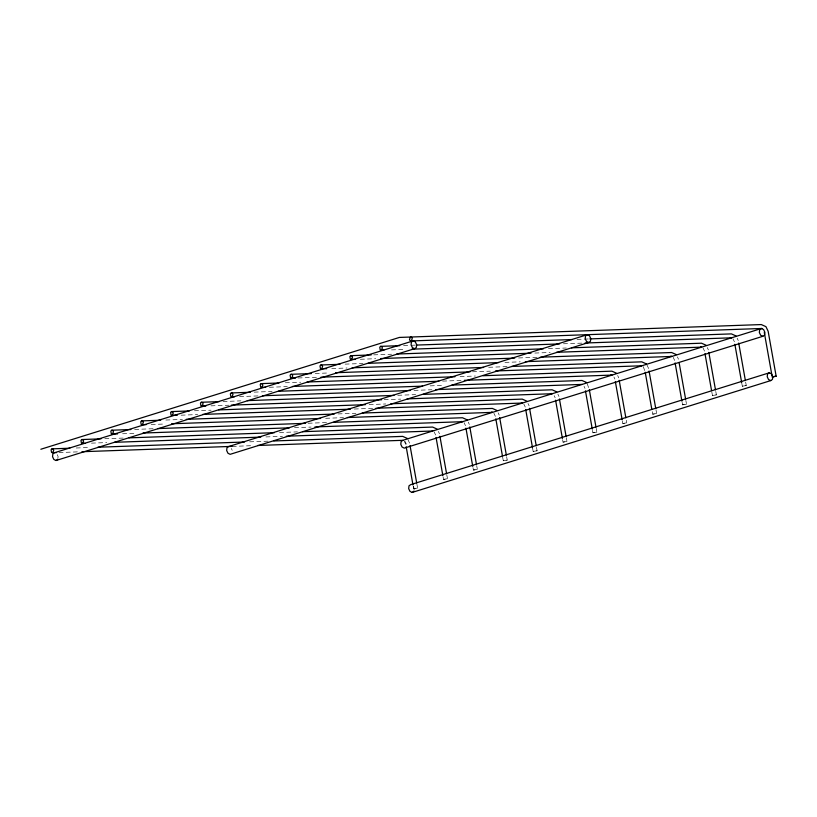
<?xml version="1.0" encoding="UTF-8"?>
<svg xmlns="http://www.w3.org/2000/svg" width="817" height="817" viewBox="0 0 817 817"><rect width="100%" height="100%" fill="white"/><g stroke="black" fill="none" stroke-linecap="round" stroke-linejoin="round"><path stroke-width="0.61" stroke-dasharray="4.08 3.06" d="M57.884 458.368L58.099 456.509L57.231 454.681M414.015 490.292L414.229 488.423L412.932 485.696M413.208 486.258L413.647 488.719L417.599 488.035L416.925 484.287M417.599 488.035L413.647 488.719M443.09 476.934L443.529 479.405L447.471 478.711L446.807 474.963M447.471 478.711L443.529 479.405M472.972 467.62L473.411 470.081L477.353 469.397L476.689 465.649M477.353 469.397L473.411 470.081M502.629 457.06L503.292 460.768L507.234 460.073L506.571 456.335M507.234 460.073L503.292 460.768M532.51 447.747L533.164 451.444L537.116 450.759L536.442 447.011M537.116 450.759L533.164 451.444M562.607 439.658L563.046 442.13L566.998 441.446L566.324 437.698M566.998 441.446L563.046 442.13M592.488 430.345L592.928 432.806L596.87 432.122L596.206 428.374M596.87 432.122L592.928 432.806M622.37 421.021L622.809 423.492L626.751 422.808L626.312 420.306M626.751 422.808L622.809 423.492M652.252 411.707L652.691 414.168L656.633 413.484L655.969 409.736M656.633 413.484L652.691 414.168M682.124 402.383L682.563 404.854L686.515 404.17L685.841 400.422M686.515 404.17L682.563 404.854M711.791 391.833L712.444 395.54L716.386 394.846L715.723 391.098M716.386 394.846L712.444 395.54M741.662 382.519L742.326 386.216L746.268 385.532L745.604 381.784M746.268 385.532L742.326 386.216M403.598 345.54L409.971 345.305M411.247 345.264L415.077 345.131M577.068 339.372L588.546 338.963M391.527 349.901L405.528 349.4M563.444 343.783L582.541 343.109M373.716 354.854L391.578 354.221M548.462 348.645L566.314 348.011M360.368 359.266L375.657 358.714M534.839 353.056L550.117 352.515M345.111 364.127L362.973 363.494M518.581 357.958L537.709 357.284M331.763 368.538L347.041 367.997M504.957 362.38L520.235 361.839M315.239 373.451L329.261 372.95M488.699 367.282L507.837 366.598M298.062 377.985L317.17 377.311M472.532 371.786L490.363 371.153M285.358 382.764L300.656 382.223M460.094 376.555L475.402 376.014M269.457 387.258L287.288 386.625M442.651 381.11L461.758 380.426M254.199 392.129L272.061 391.496M430.222 385.869L444.244 385.369M239.575 396.582L258.683 395.898M414.045 390.383L431.876 389.75M223.041 401.494L240.903 400.861M397.787 395.285L415.649 394.642M210.97 405.855L228.801 405.222M384.164 399.697L400.718 399.115M194.446 410.767L211.021 410.175M369.182 404.558L385.767 403.966M181.088 415.169L197.653 414.587M354.282 409.021L373.389 408.337M165.841 420.04L182.416 419.448M338.024 413.923L355.885 413.279M151.216 424.493L165.218 423.992M325.677 418.294L343.508 417.661M134.682 429.405L153.81 428.721M308.152 423.237L327.28 422.552M122.611 433.766L136.613 433.265M294.528 427.659L311.083 427.066M104.801 438.719L123.939 438.045M279.547 432.51L297.398 431.876M91.453 443.131L106.741 442.589M265.923 436.932L282.478 436.339M76.195 447.992L90.227 447.491M249.665 441.834L268.793 441.149M59.028 452.536L78.126 451.862M232.222 446.378L252.596 445.653M737.159 338.258L738.262 340.566M732.951 338.749L734.412 341.802M707.287 347.582L708.38 349.88M703.08 348.062L704.53 351.126M677.405 356.896L678.498 359.204M673.198 357.386L674.658 360.44M646.972 365.066L648.627 368.518M643.316 366.7L645.216 372.225M617.642 375.534L618.745 377.842M613.924 377.035L614.895 379.078M587.219 383.704L589.312 389.658M584.043 386.359L585.013 388.392M557.888 394.172L558.981 396.48M554.161 395.673L555.141 397.716M528.007 403.496L529.11 405.794M523.799 403.976L525.26 407.029M498.125 412.81L499.228 415.118M493.917 413.3L495.378 416.353M468.243 422.134L469.346 424.432M464.036 422.614L465.496 425.667M438.361 431.447L439.464 433.756M434.164 431.938L435.614 434.991M407.938 439.617L409.583 443.069M405.038 441.394L406.345 444.131M404.282 441.251L405.743 444.305M231.354 448.492L232.222 450.32"/><path stroke-width="1.23" d="M69.823 448.216L51.961 448.86L51.073 449.738L51.573 452.506L56.485 452.628M52.656 452.761L53.718 450.371L53.054 449.115L51.961 448.86M100.971 438.862L81.843 439.536L80.954 440.414L81.445 443.182L85.091 443.355M82.537 443.447L83.589 441.057L82.936 439.801L81.843 439.536M130.853 429.538L111.725 430.222L110.836 431.1L111.326 433.868L117.515 433.95M112.419 434.123L113.471 431.733L112.817 430.477L111.725 430.222M160.735 420.224L141.607 420.898L140.718 421.776L141.208 424.544L146.12 424.677M142.301 424.809L143.353 422.42L142.699 421.163L141.607 420.898M189.34 410.951L171.478 411.584L170.59 412.462L171.09 415.23L177.269 415.312M172.183 415.485L173.235 413.096L172.571 411.85L171.478 411.584M219.222 401.627L201.36 402.26L200.471 403.149L200.962 405.906L205.874 406.039M202.054 406.172L203.106 403.782L202.453 402.526L201.36 402.26M250.37 392.262L231.242 392.946L230.353 393.825L230.843 396.592L234.489 396.766M231.936 396.858L232.988 394.458L232.334 393.212L231.242 392.946M278.975 382.989L261.123 383.622L260.235 384.511L260.725 387.268L265.637 387.401M261.818 387.534L262.87 385.144L262.216 383.888L261.123 383.622M311.41 373.583L291.005 374.309L290.117 375.187L290.607 377.954L295.519 378.077M291.7 378.22L292.752 375.82L292.088 374.574L291.005 374.309M340.015 364.311L320.877 364.985L319.988 365.873L320.489 368.63L326.667 368.712M321.571 368.896L322.633 366.506L321.969 365.25L320.877 364.985M371.163 354.946L350.759 355.671L349.87 356.549L350.36 359.317L355.272 359.439M351.453 359.582L352.505 357.192L351.851 355.936L350.759 355.671M399.768 345.673L380.64 346.347L379.752 347.235L380.242 349.993L383.878 350.166M381.335 350.258L382.387 347.868L381.733 346.612L380.64 346.347M411.217 340.944L412.268 338.555L411.615 337.298L410.522 337.033L409.47 339.423L410.124 340.679L411.217 340.944L762.118 328.465M56.016 460.512L414.576 348.685L416.333 347.47L416.65 344.682L415.353 341.945L413.177 340.873L54.627 452.689L52.86 453.905L52.543 456.703L53.851 459.44L56.016 460.512L57.782 459.297M413.177 340.873L411.421 342.088L411.094 344.876L412.401 347.613L414.576 348.685M402.873 440.312L401.106 441.527L400.79 444.325L402.097 447.062L404.262 448.135L762.812 336.308L764.579 335.093L764.896 332.305L763.589 329.568L761.424 328.495L402.873 440.312L257.692 445.479M587.3 334.684L585.544 335.899L585.217 338.687L586.524 341.424L588.689 342.497L590.456 341.281L590.773 338.493L589.466 335.756L587.3 334.684L228.75 446.501L226.983 447.716L226.666 450.514L227.974 453.251L230.139 454.323L588.689 342.497M412.156 492.437L770.707 380.61L772.463 379.394L772.79 376.606L771.483 373.869L769.318 372.797L410.757 484.614L409 485.829L408.674 488.627L409.981 491.364L412.156 492.437L413.913 491.221M761.424 328.495L759.657 329.711L759.34 332.499L760.647 335.236L762.812 336.308M769.318 372.797L767.551 374.012L767.234 376.8L768.542 379.537L770.707 380.61M776.15 376.208L772.208 376.903L776.15 376.208L768.143 331.242L765.938 326.647L761.281 324.563L399.401 337.431L40.85 449.248M416.353 345.08L571.961 339.555M589.823 338.912L731.399 333.887L736.066 335.961M411.901 349.176L559.625 343.926M585.095 343.017L731.542 337.809L730.531 337.544M396.674 354.037L543.356 348.828M571.42 347.828L701.517 343.201L706.184 345.274M380.742 358.54L531.019 353.199M556.489 352.29L701.66 347.133L700.649 346.868M368.069 363.31L514.751 358.101M540.262 357.192L671.635 352.525L676.302 354.598M352.137 367.813L498.595 362.605M525.331 361.655L671.788 356.447L670.767 356.181M335.644 372.715L483.603 367.466M511.656 366.465L641.764 361.839L646.421 363.912M320.989 377.178L469.979 371.878M495.449 370.969L641.907 365.771L640.896 365.505M307.039 381.999L454.998 376.739M483.051 375.738L611.882 371.163L616.539 373.236M292.384 386.451L438.831 381.243M464.301 380.334L612.025 375.085L611.014 374.819M278.434 391.272L422.563 386.145M451.903 385.103L582 380.477L586.667 382.55M262.502 395.765L410.226 390.516M435.696 389.607L582.143 384.409M247.275 400.626L393.957 395.418M423.298 394.376L552.118 389.791L556.786 391.874M231.344 405.13L381.621 399.789M407.091 398.88L552.261 393.723L551.25 393.457M218.68 409.899L365.352 404.691M390.863 403.782L522.247 399.115L526.904 401.188M202.739 414.403L350.462 409.154M375.932 408.245L522.39 403.047L521.379 402.781M186.245 419.315L334.204 414.056M362.258 413.055L492.365 408.429L497.022 410.512M171.59 423.768L320.591 418.467M347.327 417.518L492.508 412.36L491.497 412.095M157.64 428.588L305.599 423.329M333.663 422.328L462.483 417.753L467.15 419.826M142.985 433.041L289.432 427.832M314.902 426.934L462.626 421.684L461.615 421.409M129.035 437.861L274.441 432.693M302.504 431.693L432.602 427.066L437.269 429.15M114.38 442.314L260.827 437.105M286.297 436.207L432.744 430.998M97.887 447.226L244.559 442.007M273.899 440.966L402.72 436.39L407.387 438.463M81.955 451.719L232.222 446.378M764.293 332.488L771.983 375.667M738.711 343.069L745.38 380.538M734.851 344.274L741.662 382.519M708.829 352.382L715.498 389.852M704.969 353.587L711.566 390.597M679.172 362.952L685.626 399.166M675.097 362.911L681.909 401.157M649.066 371.02L655.745 408.49M645.216 372.225L651.803 409.235M619.184 380.334L625.863 417.804M615.334 381.549L622.146 419.795M589.312 389.658L595.981 427.128M585.452 390.863L592.264 429.109M559.431 398.972L566.099 436.441M555.58 400.187L562.392 438.423M529.549 408.296L536.228 445.765M525.699 409.501L532.51 447.747M499.667 417.61L506.346 455.079M495.817 418.815L502.414 455.835M469.795 426.934L476.464 464.403M465.935 428.139L472.747 466.384M439.914 436.247L446.582 473.717M436.053 437.452L442.875 475.698M410.032 445.571L416.711 483.041M406.182 446.776L412.993 485.022"/></g></svg>
